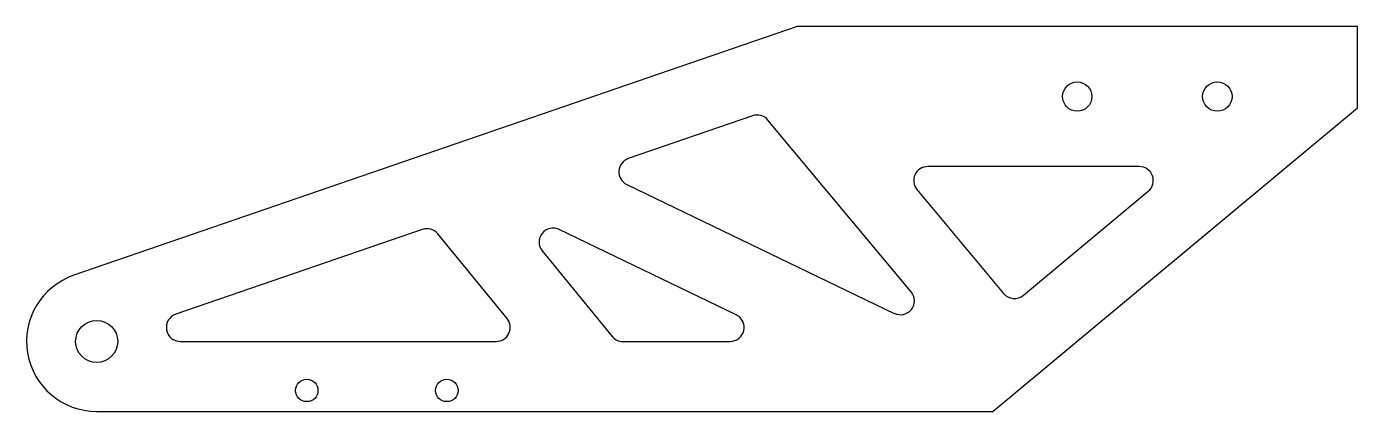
# Model space of a CAD drawing. Header units: millimetres. Extents: x -190 to 0, y 0 to 55.
import ezdxf

# ---------------------------------------------------------------- set-up
doc = ezdxf.new("R2010")
doc.units = ezdxf.units.MM

msp = doc.modelspace()

# ---------------------------------------------------------------- linework, layer by layer
at = {"color": 7, "linetype": 'Continuous', "lineweight": 25}
for p, q in [((-80, 55), (-183.25, 19.46)), ((0, 55), (-80, 55)), ((0, 43.33), (0, 55)), ((-86.35, 42.24), (-104.09, 36.13)), ((0, 43.33), (-52, 0)), ((-63.72, 17.1), (-84.16, 41.63)), ((-31.14, 35), (-61.35, 35)), ((-104.31, 32.44), (-66.12, 14.01)), ((-62.89, 31.72), (-50.51, 16.86)), ((-47.69, 16.61), (-29.86, 31.46)), ((-133.51, 26), (-168.7, 13.89)), ((-121.4, 13.27), (-131.31, 25.38)), ((-88.69, 13.8), (-113.98, 26)), ((-116.39, 22.93), (-106.42, 10.73)), ((-168.05, 10), (-122.95, 10)), ((-104.87, 10), (-89.56, 10)), ((-180, 0), (-52, 0))]:
    msp.add_line(p, q, dxfattribs=at)
for centre, radius in [((-40, 45), 2.1), ((-20, 45), 2.1), ((-180, 10), 3), ((-150, 3), 1.6), ((-130, 3), 1.6)]:
    msp.add_circle(centre, radius, dxfattribs=at)
for centre, radius, start, end in [((-85.7, 40.35), 2, 39.8056, 108.9956), ((-103.44, 34.24), 2, 108.9956, 244.2413), ((-61.35, 33), 2, 90, 219.8056), ((-31.14, 33), 2, 309.8056, 90), ((-132.86, 24.11), 2, 39.2779, 108.9956), ((-114.84, 24.2), 2, 64.2413, 219.2779), ((-180, 10), 10, 108.9956, 270), ((-65.25, 15.82), 2, 244.2413, 39.8056), ((-48.97, 18.14), 2, 219.8056, 309.8056), ((-168.05, 12), 2, 108.9956, 270), ((-89.56, 12), 2, 270, 64.2413), ((-122.95, 12), 2, 270, 39.2779), ((-104.87, 12), 2, 219.2779, 270)]:
    msp.add_arc(centre, radius, start, end, dxfattribs=at)

doc.saveas('drawing.dxf')
